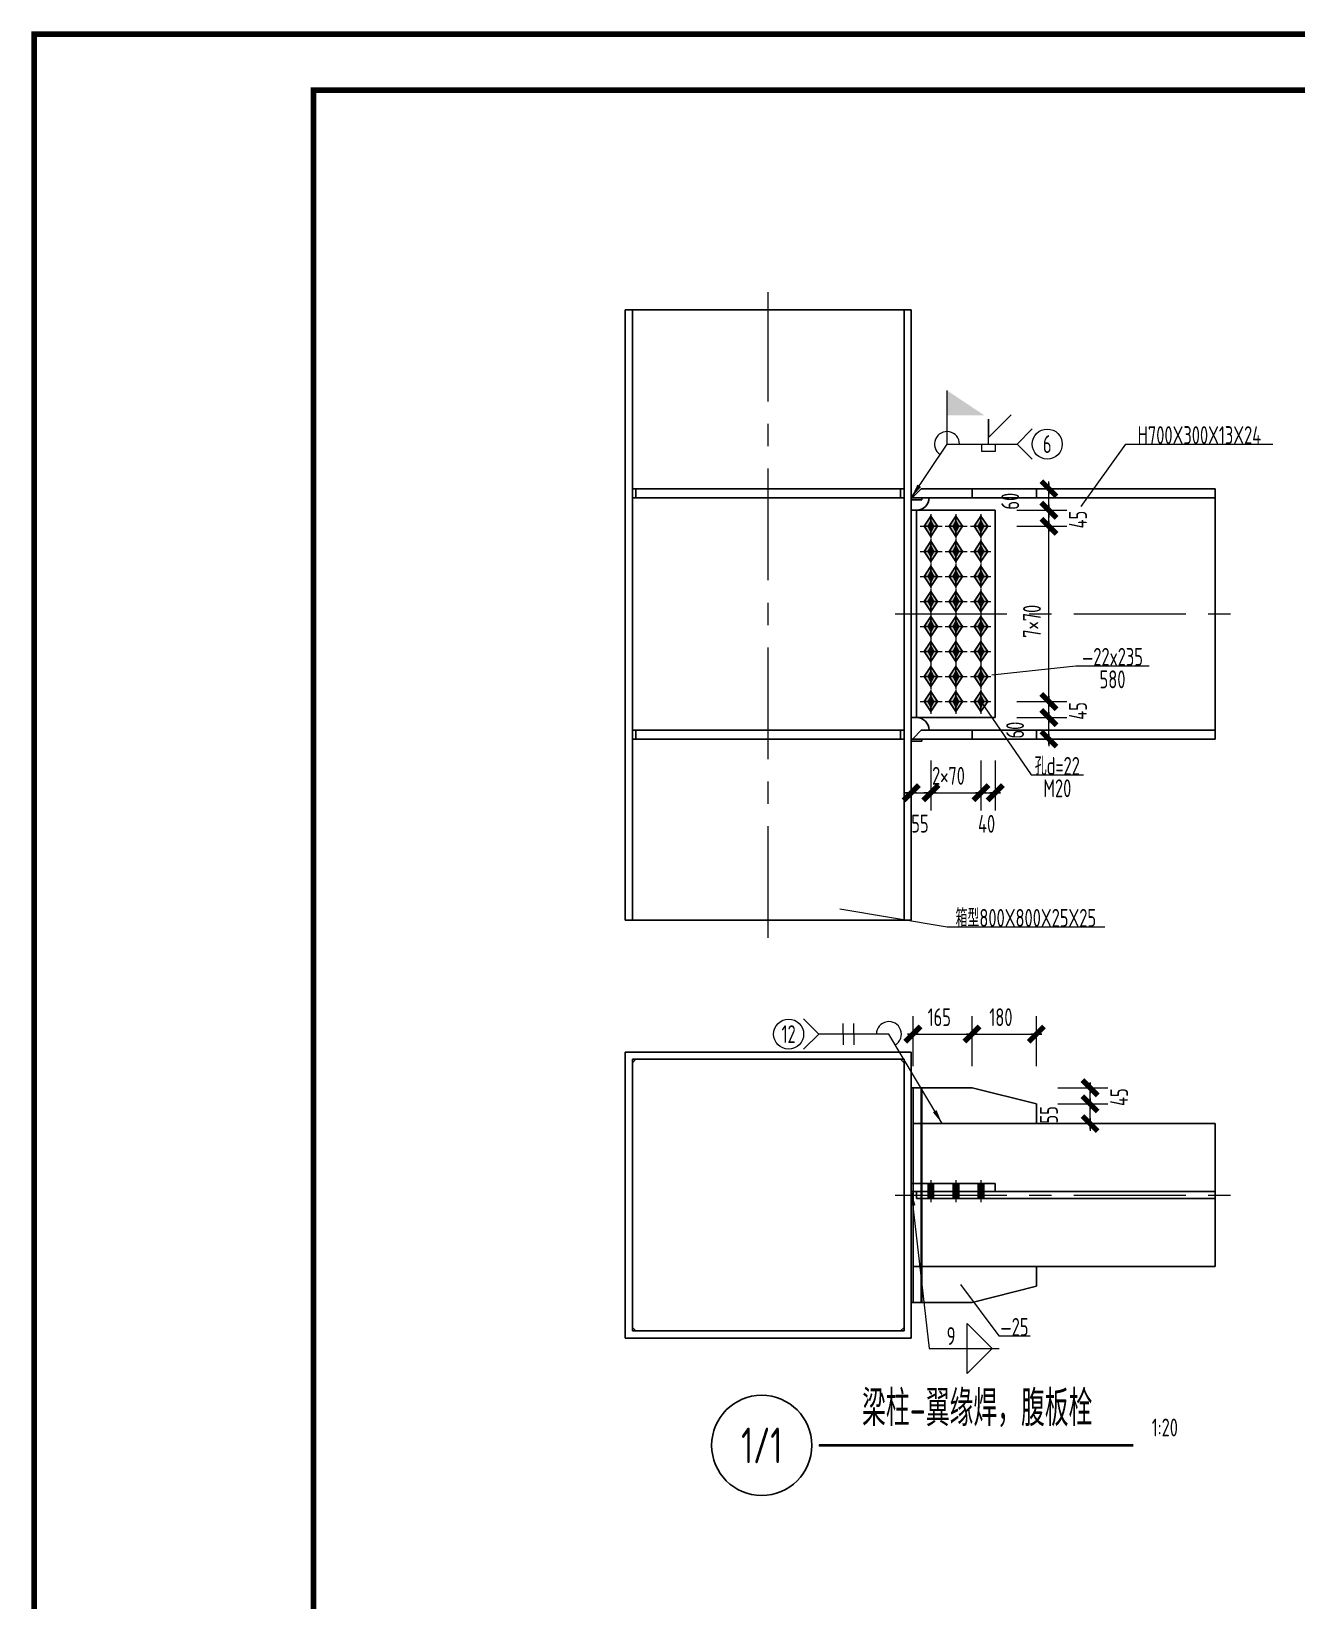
# Model space of a CAD drawing. Extents: x 31132 to 885236, y 345273 to 1212165.
# Drawn here: x 226388 to 240542, y 429560 to 447112 of the extents above; entities that cross this region are included whole.
import ezdxf
from ezdxf.enums import TextEntityAlignment as Align

# ---------------------------------------------------------------- set-up
doc = ezdxf.new("R2010")
doc.units = 0
doc.header["$LTSCALE"] = 1000
doc.linetypes.add('CENTER', pattern=[2, 1.25, -0.25, 0.25, -0.25])
doc.layers.get('0').update_dxf_attribs({"linetype": 'CONTINUOUS'})
doc.layers.add('AXIS', color=253, linetype='CENTER')
doc.layers.add('TK', color=4, linetype='CONTINUOUS')
doc.styles.add('StTextStyle', font='yjkeng.shx', dxfattribs={"width": 0.7, "height": 250, "bigfont": 'yjkchn.shx'})
doc.styles.add('StTextStyleDim', font='yjkeng.shx', dxfattribs={"width": 0.7, "height": 50, "bigfont": 'yjkchn.shx'})

# ---------------------------------------------------------------- blocks, each defined once
blk = doc.blocks.new('Studio2')
blk.add_line((-200, 0), (200, 0))
blk.add_lwpolyline([(-106, -106, 60, 60, 0), (106, 106, 100, 100, 0)], format="xyseb")
blk = doc.blocks.new('_ArchTick')
at = {"color": 0, "linetype": 'ByBlock', "const_width": 0.5}
blk.add_lwpolyline([(-0.71, -0.71), (0.71, 0.71)], dxfattribs=at)

msp = doc.modelspace()

# ---------------------------------------------------------------- linework, layer by layer
at = {"color": 4, "linetype": 'ByBlock'}
for p, q in [((233030.86, 437172.09), (233030.86, 443996.09)), ((236230.86, 443996.09), (233030.86, 443996.09)), ((233110.86, 437172.09), (233110.86, 443996.09)), ((236150.86, 437172.09), (236150.86, 443996.09)), ((236230.86, 437172.09), (236230.86, 443996.09)), ((233150.86, 441996.09), (233110.86, 441996.09)), ((233150.86, 441896.09), (233150.86, 441996.09)), ((236110.86, 441996.09), (233150.86, 441996.09)), ((236110.86, 441896.09), (236110.86, 441996.09)), ((236110.86, 441996.09), (236150.86, 441996.09)), ((236230.86, 441896.09), (236319.61, 442029.22)), ((236342.86, 441996.09), (236250.86, 441904.09)), ((236910.86, 441996.09), (236342.86, 441996.09)), ((236910.86, 441996.09), (236910.86, 441896.09)), ((236910.86, 441996.09), (237630.86, 441996.09)), ((237410.86, 441996.09), (237970.86, 441996.09)), ((237630.86, 441996.09), (239630.86, 441996.09)), ((237630.86, 441996.09), (237630.86, 441896.09)), ((239630.86, 441996.09), (239630.86, 441896.09)), ((233150.86, 441896.09), (233110.86, 441896.09)), ((236110.86, 441896.09), (233150.86, 441896.09)), ((236110.86, 441896.09), (236150.86, 441896.09)), ((236230.86, 441896.09), (236350.86, 441896.09)), ((236230.86, 441872.09), (236350.86, 441872.09)), ((236250.86, 441896.09), (236250.86, 441904.09)), ((236250.86, 441896.09), (236910.86, 441896.09)), ((236350.86, 441896.09), (239630.86, 441896.09)), ((236350.86, 441872.09), (236350.86, 441896.09)), ((239630.86, 441896.09), (239630.86, 439296.09)), ((236290.86, 441756.09), (236230.86, 441756.09)), ((237170.86, 441756.09), (236230.86, 441756.09)), ((236290.86, 439436.09), (236290.86, 441756.09)), ((236375.86, 441576.09), (236450.86, 441688.59)), ((236450.86, 441456.09), (236450.86, 441696.09)), ((236525.86, 441576.09), (236450.86, 441688.59)), ((236655.86, 441576.09), (236730.86, 441688.59)), ((236730.86, 441456.09), (236730.86, 441696.09)), ((236805.86, 441576.09), (236730.86, 441688.59)), ((236935.86, 441576.09), (237010.86, 441688.59)), ((237010.86, 441456.09), (237010.86, 441696.09)), ((237085.86, 441576.09), (237010.86, 441688.59)), ((237170.86, 439436.09), (237170.86, 441756.09)), ((236370.86, 441576.09), (236530.86, 441576.09)), ((236375.86, 441576.09), (236450.86, 441463.59)), ((236525.86, 441576.09), (236450.86, 441463.59)), ((236650.86, 441576.09), (236810.86, 441576.09)), ((236655.86, 441576.09), (236730.86, 441463.59)), ((236805.86, 441576.09), (236730.86, 441463.59)), ((236930.86, 441576.09), (237090.86, 441576.09)), ((236935.86, 441576.09), (237010.86, 441463.59)), ((237085.86, 441576.09), (237010.86, 441463.59)), ((236370.86, 441296.09), (236530.86, 441296.09)), ((236370.86, 441296.09), (236530.86, 441296.09)), ((236375.86, 441296.09), (236450.86, 441408.59)), ((236375.86, 441296.09), (236450.86, 441183.59)), ((236450.86, 441176.09), (236450.86, 441416.09)), ((236450.86, 441176.09), (236450.86, 441416.09)), ((236525.86, 441296.09), (236450.86, 441408.59)), ((236525.86, 441296.09), (236450.86, 441183.59)), ((236650.86, 441296.09), (236810.86, 441296.09)), ((236650.86, 441296.09), (236810.86, 441296.09)), ((236655.86, 441296.09), (236730.86, 441408.59)), ((236655.86, 441296.09), (236730.86, 441183.59)), ((236730.86, 441176.09), (236730.86, 441416.09)), ((236730.86, 441176.09), (236730.86, 441416.09)), ((236805.86, 441296.09), (236730.86, 441408.59)), ((236805.86, 441296.09), (236730.86, 441183.59)), ((236930.86, 441296.09), (237090.86, 441296.09)), ((236930.86, 441296.09), (237090.86, 441296.09)), ((236935.86, 441296.09), (237010.86, 441408.59)), ((236935.86, 441296.09), (237010.86, 441183.59)), ((237010.86, 441176.09), (237010.86, 441416.09)), ((237010.86, 441176.09), (237010.86, 441416.09)), ((237085.86, 441296.09), (237010.86, 441408.59)), ((237085.86, 441296.09), (237010.86, 441183.59)), ((236375.86, 441016.09), (236450.86, 441128.59)), ((236525.86, 441016.09), (236450.86, 441128.59)), ((236655.86, 441016.09), (236730.86, 441128.59)), ((236805.86, 441016.09), (236730.86, 441128.59)), ((236935.86, 441016.09), (237010.86, 441128.59)), ((237085.86, 441016.09), (237010.86, 441128.59)), ((236370.86, 441016.09), (236530.86, 441016.09)), ((236370.86, 441016.09), (236530.86, 441016.09)), ((236375.86, 441016.09), (236450.86, 440903.59)), ((236525.86, 441016.09), (236450.86, 440903.59)), ((236650.86, 441016.09), (236810.86, 441016.09)), ((236650.86, 441016.09), (236810.86, 441016.09)), ((236655.86, 441016.09), (236730.86, 440903.59)), ((236805.86, 441016.09), (236730.86, 440903.59)), ((236930.86, 441016.09), (237090.86, 441016.09)), ((236930.86, 441016.09), (237090.86, 441016.09)), ((236935.86, 441016.09), (237010.86, 440903.59)), ((237085.86, 441016.09), (237010.86, 440903.59)), ((236375.86, 440736.09), (236450.86, 440848.59)), ((236450.86, 440616.09), (236450.86, 440856.09)), ((236450.86, 440616.09), (236450.86, 440856.09)), ((236525.86, 440736.09), (236450.86, 440848.59)), ((236655.86, 440736.09), (236730.86, 440848.59)), ((236730.86, 440616.09), (236730.86, 440856.09)), ((236730.86, 440616.09), (236730.86, 440856.09)), ((236805.86, 440736.09), (236730.86, 440848.59)), ((236935.86, 440736.09), (237010.86, 440848.59)), ((237010.86, 440616.09), (237010.86, 440856.09)), ((237010.86, 440616.09), (237010.86, 440856.09)), ((237085.86, 440736.09), (237010.86, 440848.59)), ((236370.86, 440736.09), (236530.86, 440736.09)), ((236370.86, 440736.09), (236530.86, 440736.09)), ((236375.86, 440736.09), (236450.86, 440623.59)), ((236375.86, 440456.09), (236450.86, 440568.59)), ((236525.86, 440736.09), (236450.86, 440623.59)), ((236450.86, 440336.09), (236450.86, 440576.09)), ((236450.86, 440336.09), (236450.86, 440576.09)), ((236525.86, 440456.09), (236450.86, 440568.59)), ((236650.86, 440736.09), (236810.86, 440736.09)), ((236650.86, 440736.09), (236810.86, 440736.09)), ((236655.86, 440736.09), (236730.86, 440623.59)), ((236655.86, 440456.09), (236730.86, 440568.59)), ((236805.86, 440736.09), (236730.86, 440623.59)), ((236730.86, 440336.09), (236730.86, 440576.09)), ((236730.86, 440336.09), (236730.86, 440576.09)), ((236805.86, 440456.09), (236730.86, 440568.59)), ((236930.86, 440736.09), (237090.86, 440736.09)), ((236930.86, 440736.09), (237090.86, 440736.09)), ((236935.86, 440736.09), (237010.86, 440623.59)), ((236935.86, 440456.09), (237010.86, 440568.59)), ((237085.86, 440736.09), (237010.86, 440623.59)), ((237010.86, 440336.09), (237010.86, 440576.09)), ((237010.86, 440336.09), (237010.86, 440576.09)), ((237085.86, 440456.09), (237010.86, 440568.59)), ((236370.86, 440456.09), (236530.86, 440456.09)), ((236370.86, 440456.09), (236530.86, 440456.09)), ((236375.86, 440456.09), (236450.86, 440343.59)), ((236525.86, 440456.09), (236450.86, 440343.59)), ((236650.86, 440456.09), (236810.86, 440456.09)), ((236650.86, 440456.09), (236810.86, 440456.09)), ((236655.86, 440456.09), (236730.86, 440343.59)), ((236805.86, 440456.09), (236730.86, 440343.59)), ((236930.86, 440456.09), (237090.86, 440456.09)), ((236930.86, 440456.09), (237090.86, 440456.09)), ((236935.86, 440456.09), (237010.86, 440343.59)), ((237085.86, 440456.09), (237010.86, 440343.59)), ((236375.86, 440176.09), (236450.86, 440288.59)), ((236450.86, 440056.09), (236450.86, 440296.09)), ((236450.86, 440056.09), (236450.86, 440296.09)), ((236525.86, 440176.09), (236450.86, 440288.59)), ((236655.86, 440176.09), (236730.86, 440288.59)), ((236730.86, 440056.09), (236730.86, 440296.09)), ((236730.86, 440056.09), (236730.86, 440296.09)), ((236805.86, 440176.09), (236730.86, 440288.59)), ((236935.86, 440176.09), (237010.86, 440288.59)), ((237010.86, 440056.09), (237010.86, 440296.09)), ((237010.86, 440056.09), (237010.86, 440296.09)), ((237085.86, 440176.09), (237010.86, 440288.59)), ((236370.86, 440176.09), (236530.86, 440176.09)), ((236370.86, 440176.09), (236530.86, 440176.09)), ((236375.86, 440176.09), (236450.86, 440063.59)), ((236525.86, 440176.09), (236450.86, 440063.59)), ((236650.86, 440176.09), (236810.86, 440176.09)), ((236650.86, 440176.09), (236810.86, 440176.09)), ((236655.86, 440176.09), (236730.86, 440063.59)), ((236805.86, 440176.09), (236730.86, 440063.59)), ((236930.86, 440176.09), (237090.86, 440176.09)), ((236930.86, 440176.09), (237090.86, 440176.09)), ((236935.86, 440176.09), (237010.86, 440063.59)), ((237085.86, 440176.09), (237010.86, 440063.59)), ((236370.86, 439896.09), (236530.86, 439896.09)), ((236370.86, 439896.09), (236530.86, 439896.09)), ((236375.86, 439896.09), (236450.86, 440008.59)), ((236375.86, 439896.09), (236450.86, 439783.59)), ((236525.86, 439896.09), (236450.86, 440008.59)), ((236525.86, 439896.09), (236450.86, 439783.59)), ((236650.86, 439896.09), (236810.86, 439896.09)), ((236650.86, 439896.09), (236810.86, 439896.09)), ((236655.86, 439896.09), (236730.86, 440008.59)), ((236655.86, 439896.09), (236730.86, 439783.59)), ((236805.86, 439896.09), (236730.86, 440008.59)), ((236805.86, 439896.09), (236730.86, 439783.59)), ((236930.86, 439896.09), (237090.86, 439896.09)), ((236930.86, 439896.09), (237090.86, 439896.09)), ((236935.86, 439896.09), (237010.86, 440008.59)), ((236935.86, 439896.09), (237010.86, 439783.59)), ((237085.86, 439896.09), (237010.86, 440008.59)), ((237085.86, 439896.09), (237010.86, 439783.59)), ((236375.86, 439616.09), (236450.86, 439728.59)), ((236450.86, 439496.09), (236450.86, 439736.09)), ((236450.86, 439496.09), (236450.86, 439736.09)), ((236525.86, 439616.09), (236450.86, 439728.59)), ((236655.86, 439616.09), (236730.86, 439728.59)), ((236730.86, 439496.09), (236730.86, 439736.09)), ((236730.86, 439496.09), (236730.86, 439736.09)), ((236805.86, 439616.09), (236730.86, 439728.59)), ((236935.86, 439616.09), (237010.86, 439728.59)), ((237010.86, 439496.09), (237010.86, 439736.09)), ((237010.86, 439496.09), (237010.86, 439736.09)), ((237085.86, 439616.09), (237010.86, 439728.59)), ((236370.86, 439616.09), (236530.86, 439616.09)), ((236370.86, 439616.09), (236530.86, 439616.09)), ((236375.86, 439616.09), (236450.86, 439503.59)), ((236525.86, 439616.09), (236450.86, 439503.59)), ((236650.86, 439616.09), (236810.86, 439616.09)), ((236650.86, 439616.09), (236810.86, 439616.09)), ((236655.86, 439616.09), (236730.86, 439503.59)), ((236805.86, 439616.09), (236730.86, 439503.59)), ((236930.86, 439616.09), (237090.86, 439616.09)), ((236930.86, 439616.09), (237090.86, 439616.09)), ((236935.86, 439616.09), (237010.86, 439503.59)), ((237085.86, 439616.09), (237010.86, 439503.59)), ((236230.86, 439436.09), (236290.86, 439436.09)), ((236230.86, 439436.09), (237170.86, 439436.09)), ((233150.86, 439296.09), (233110.86, 439296.09)), ((233150.86, 439196.09), (233110.86, 439196.09)), ((233150.86, 439196.09), (233150.86, 439296.09)), ((236110.86, 439296.09), (233150.86, 439296.09)), ((236110.86, 439196.09), (233150.86, 439196.09)), ((236110.86, 439196.09), (236110.86, 439296.09)), ((236110.86, 439296.09), (236150.86, 439296.09)), ((236110.86, 439196.09), (236150.86, 439196.09)), ((236230.86, 439196.09), (236350.86, 439196.09)), ((236230.86, 439172.09), (236350.86, 439172.09)), ((236250.86, 439204.09), (236342.86, 439296.09)), ((236250.86, 439196.09), (236250.86, 439204.09)), ((236250.86, 439196.09), (236910.86, 439196.09)), ((236910.86, 439296.09), (236342.86, 439296.09)), ((236350.86, 439196.09), (239630.86, 439196.09)), ((236350.86, 439172.09), (236350.86, 439196.09)), ((236910.86, 439296.09), (236910.86, 439196.09)), ((236910.86, 439296.09), (237630.86, 439296.09)), ((237410.86, 439196.09), (237970.86, 439196.09)), ((237630.86, 439296.09), (239630.86, 439296.09)), ((237630.86, 439296.09), (237630.86, 439196.09)), ((239630.86, 439296.09), (239630.86, 439196.09)), ((236230.86, 438956.09), (236230.86, 438396.09)), ((236230.86, 438596.09), (236150.86, 438596.09)), ((233030.86, 437172.09), (236230.86, 437172.09)), ((233030.86, 435696.09), (236230.86, 435696.09)), ((233030.86, 432496.09), (233030.86, 435696.09)), ((236230.86, 435696.09), (236230.86, 432496.09)), ((233110.86, 435616.09), (236150.86, 435616.09)), ((233110.86, 432576.09), (233110.86, 435616.09)), ((233150.86, 435616.09), (233110.86, 435576.09)), ((236150.86, 435576.09), (236110.86, 435616.09)), ((236150.86, 435616.09), (236150.86, 432576.09)), ((236250.86, 435296.09), (236230.86, 435296.09)), ((236342.86, 435296.09), (236250.86, 435296.09)), ((236250.86, 435296.09), (236250.86, 434896.09)), ((236910.86, 435296.09), (236342.86, 435296.09)), ((236342.86, 435296.09), (236342.86, 434896.09)), ((236350.86, 432896.09), (236350.86, 435296.09)), ((236910.86, 435296.09), (237630.86, 435116.09)), ((237630.86, 435116.09), (237630.86, 434896.09)), ((236250.86, 434896.09), (236250.86, 433296.09)), ((236250.86, 434896.09), (236342.86, 434896.09)), ((236342.86, 434896.09), (239630.86, 434896.09)), ((236342.86, 434896.09), (236342.86, 433296.09)), ((237870.86, 434896.09), (238430.86, 434896.09)), ((239630.86, 434896.09), (239630.86, 433296.09)), ((236230.86, 434224.09), (237170.86, 434224.09)), ((236230.86, 434136.09), (237170.86, 434136.09)), ((236230.86, 434136.09), (236254.47, 433977.85)), ((236290.86, 434136.09), (236293.65, 434136.09)), ((236292.36, 434136.09), (236290.86, 434136.09)), ((236290.86, 434136.09), (236290.86, 434056.09)), ((236295.16, 434136.09), (236292.36, 434136.09)), ((236293.65, 434136.09), (236296.44, 434136.09)), ((236297.95, 434136.09), (236295.16, 434136.09)), ((236296.44, 434136.09), (236299.24, 434136.09)), ((236300.75, 434136.09), (236297.95, 434136.09)), ((236299.24, 434136.09), (236302.03, 434136.09)), ((236303.54, 434136.09), (236300.75, 434136.09)), ((236302.03, 434136.09), (236304.83, 434136.09)), ((236306.33, 434136.09), (236303.54, 434136.09)), ((236304.83, 434136.09), (236307.61, 434136.09)), ((236309.1, 434136.09), (236306.33, 434136.09)), ((236307.61, 434136.09), (236310.37, 434136.09)), ((236311.85, 434136.09), (236309.1, 434136.09)), ((236310.37, 434136.09), (236313.12, 434136.09)), ((236314.61, 434136.09), (236311.85, 434136.09)), ((236313.12, 434136.09), (236315.88, 434136.09)), ((236317.37, 434136.09), (236314.61, 434136.09)), ((236315.88, 434136.09), (236318.64, 434136.09)), ((236320.13, 434136.09), (236317.37, 434136.09)), ((236318.64, 434136.09), (236321.4, 434136.09)), ((236322.87, 434136.09), (236320.13, 434136.09)), ((236321.4, 434136.09), (236324.11, 434136.09)), ((236325.56, 434136.09), (236322.87, 434136.09)), ((236324.11, 434136.09), (236326.8, 434136.09)), ((236328.25, 434136.09), (236325.56, 434136.09)), ((236326.8, 434136.09), (236329.48, 434136.09)), ((236330.94, 434136.09), (236328.25, 434136.09)), ((236329.48, 434136.09), (236332.17, 434136.09)), ((236333.63, 434136.09), (236330.94, 434136.09)), ((236332.17, 434136.09), (236334.86, 434136.09)), ((236336.31, 434136.09), (236333.63, 434136.09)), ((236334.86, 434136.09), (236337.53, 434136.09)), ((236338.93, 434136.09), (236336.31, 434136.09)), ((236337.53, 434136.09), (236340.12, 434136.09)), ((236341.52, 434136.09), (236338.93, 434136.09)), ((236340.12, 434136.09), (236342.71, 434136.09)), ((236344.1, 434136.09), (236341.52, 434136.09)), ((236342.71, 434136.09), (236345.29, 434136.09)), ((236346.69, 434136.09), (236344.1, 434136.09)), ((236345.29, 434136.09), (236347.88, 434136.09)), ((236349.27, 434136.09), (236346.69, 434136.09)), ((236347.88, 434136.09), (236350.46, 434136.09)), ((236351.84, 434136.09), (236349.27, 434136.09)), ((236350.46, 434136.09), (236352.97, 434136.09)), ((236354.29, 434136.09), (236351.84, 434136.09)), ((236352.97, 434136.09), (236355.42, 434136.09)), ((236356.74, 434136.09), (236354.29, 434136.09)), ((236355.42, 434136.09), (236357.87, 434136.09)), ((236359.19, 434136.09), (236356.74, 434136.09)), ((236357.87, 434136.09), (236360.32, 434136.09)), ((236361.64, 434136.09), (236359.19, 434136.09)), ((236360.32, 434136.09), (236362.77, 434136.09)), ((236364.09, 434136.09), (236361.64, 434136.09)), ((236362.77, 434136.09), (236365.22, 434136.09)), ((236366.46, 434136.09), (236364.09, 434136.09)), ((236365.22, 434136.09), (236367.51, 434136.09)), ((236368.74, 434136.09), (236366.46, 434136.09)), ((236367.51, 434136.09), (236369.79, 434136.09)), ((236371.02, 434136.09), (236368.74, 434136.09)), ((236369.79, 434136.09), (236372.07, 434136.09)), ((236373.31, 434136.09), (236371.02, 434136.09)), ((236372.07, 434136.09), (236374.36, 434136.09)), ((236375.59, 434136.09), (236373.31, 434136.09)), ((236374.36, 434136.09), (236376.64, 434136.09)), ((236377.87, 434136.09), (236375.59, 434136.09)), ((236376.64, 434136.09), (236378.85, 434136.09)), ((236379.98, 434136.09), (236377.87, 434136.09)), ((236378.85, 434136.09), (236380.94, 434136.09)), ((236382.07, 434136.09), (236379.98, 434136.09)), ((236380.94, 434136.09), (236383.03, 434136.09)), ((236384.15, 434136.09), (236382.07, 434136.09)), ((236383.03, 434136.09), (236385.11, 434136.09)), ((236386.24, 434136.09), (236384.15, 434136.09)), ((236385.11, 434136.09), (236387.2, 434136.09)), ((236388.33, 434136.09), (236386.24, 434136.09)), ((236387.2, 434136.09), (236389.29, 434136.09)), ((236390.35, 434136.09), (236388.33, 434136.09)), ((236389.29, 434136.09), (236391.21, 434136.09)), ((236392.22, 434136.09), (236390.35, 434136.09)), ((236391.21, 434136.09), (236393.08, 434136.09)), ((236394.08, 434136.09), (236392.22, 434136.09)), ((236393.08, 434136.09), (236394.94, 434136.09)), ((236395.95, 434136.09), (236394.08, 434136.09)), ((236394.94, 434136.09), (236396.81, 434136.09)), ((236397.81, 434136.09), (236395.95, 434136.09)), ((236396.81, 434136.09), (236398.67, 434136.09)), ((236399.68, 434136.09), (236397.81, 434136.09)), ((236398.67, 434136.09), (236400.51, 434136.09)), ((236401.38, 434136.09), (236399.68, 434136.09)), ((236400.51, 434136.09), (236402.13, 434136.09)), ((236403, 434136.09), (236401.38, 434136.09)), ((236402.13, 434136.09), (236403.75, 434136.09)), ((236404.62, 434136.09), (236403, 434136.09)), ((236403.75, 434136.09), (236405.36, 434136.09)), ((236406.24, 434136.09), (236404.62, 434136.09)), ((236405.36, 434136.09), (236406.98, 434136.09)), ((236407.86, 434136.09), (236406.24, 434136.09)), ((236406.98, 434136.09), (236408.6, 434136.09)), ((236409.46, 434136.09), (236407.86, 434136.09)), ((236408.6, 434136.09), (236410.09, 434136.09)), ((236410.82, 434136.09), (236409.46, 434136.09)), ((236410.09, 434136.09), (236411.44, 434136.09)), ((236412.17, 434136.09), (236410.82, 434136.09)), ((236411.44, 434136.09), (236412.79, 434136.09)), ((236413.53, 434136.09), (236412.17, 434136.09)), ((236412.79, 434136.09), (236414.15, 434136.09)), ((236414.88, 434136.09), (236413.53, 434136.09)), ((236414.15, 434136.09), (236415.5, 434136.09)), ((236416.23, 434136.09), (236414.88, 434136.09)), ((236415.5, 434136.09), (236416.86, 434136.09)), ((236417.46, 434136.09), (236416.23, 434136.09)), ((236416.86, 434136.09), (236417.96, 434136.09)), ((236418.53, 434136.09), (236417.46, 434136.09)), ((236417.96, 434136.09), (236419.03, 434136.09)), ((236419.6, 434136.09), (236418.53, 434136.09)), ((236419.03, 434136.09), (236420.1, 434136.09)), ((236420.68, 434136.09), (236419.6, 434136.09)), ((236420.1, 434136.09), (236421.17, 434136.09)), ((236421.75, 434136.09), (236420.68, 434136.09)), ((236421.17, 434136.09), (236422.24, 434136.09)), ((236422.82, 434136.09), (236421.75, 434136.09)), ((236422.24, 434136.09), (236423.22, 434136.09)), ((236423.64, 434136.09), (236422.82, 434136.09)), ((236423.22, 434136.09), (236424, 434136.09)), ((236424.42, 434136.09), (236423.64, 434136.09)), ((236424, 434136.09), (236424.77, 434136.09)), ((236425.19, 434136.09), (236424.42, 434136.09)), ((236424.77, 434136.09), (236425.55, 434136.09)), ((236425.97, 434136.09), (236425.19, 434136.09)), ((236425.55, 434136.09), (236426.32, 434136.09)), ((236426.74, 434136.09), (236425.97, 434136.09)), ((236426.32, 434136.09), (236427.1, 434136.09)), ((236427.45, 434136.09), (236426.74, 434136.09)), ((236427.1, 434136.09), (236427.66, 434136.09)), ((236427.92, 434136.09), (236427.45, 434136.09)), ((236427.66, 434136.09), (236428.13, 434136.09)), ((236428.39, 434136.09), (236427.92, 434136.09)), ((236428.13, 434136.09), (236428.6, 434136.09)), ((236428.85, 434136.09), (236428.39, 434136.09)), ((236428.6, 434136.09), (236429.07, 434136.09)), ((236429.32, 434136.09), (236428.85, 434136.09)), ((236429.07, 434136.09), (236429.54, 434136.09)), ((236429.79, 434136.09), (236429.32, 434136.09)), ((236429.54, 434136.09), (236429.99, 434136.09)), ((236430.07, 434136.09), (236429.79, 434136.09)), ((236429.99, 434136.09), (236430.14, 434136.09)), ((236430.23, 434136.09), (236430.07, 434136.09)), ((236430.14, 434136.09), (236430.3, 434136.09)), ((236430.38, 434136.09), (236430.23, 434136.09)), ((236430.3, 434136.09), (236430.46, 434136.09)), ((236430.54, 434136.09), (236430.38, 434136.09)), ((236430.46, 434136.09), (236430.61, 434136.09)), ((236430.7, 434136.09), (236430.54, 434136.09)), ((236430.61, 434136.09), (236430.77, 434136.09)), ((236430.86, 434136.09), (236430.7, 434136.09)), ((236430.77, 434136.09), (236430.86, 434136.09)), ((236430.86, 434136.09), (236430.86, 434056.09)), ((236430.86, 434136.09), (239630.86, 434136.09)), ((237170.86, 434224.09), (237170.86, 434136.09)), ((236290.86, 434056.09), (236293.65, 434056.09)), ((236292.36, 434056.09), (236290.86, 434056.09)), ((236295.16, 434056.09), (236292.36, 434056.09)), ((236293.65, 434056.09), (236296.44, 434056.09)), ((236297.95, 434056.09), (236295.16, 434056.09)), ((236296.44, 434056.09), (236299.24, 434056.09)), ((236300.75, 434056.09), (236297.95, 434056.09)), ((236299.24, 434056.09), (236302.03, 434056.09)), ((236303.54, 434056.09), (236300.75, 434056.09)), ((236302.03, 434056.09), (236304.83, 434056.09)), ((236306.33, 434056.09), (236303.54, 434056.09)), ((236304.83, 434056.09), (236307.61, 434056.09)), ((236309.1, 434056.09), (236306.33, 434056.09)), ((236307.61, 434056.09), (236310.37, 434056.09)), ((236311.85, 434056.09), (236309.1, 434056.09)), ((236310.37, 434056.09), (236313.12, 434056.09)), ((236314.61, 434056.09), (236311.85, 434056.09)), ((236313.12, 434056.09), (236315.88, 434056.09)), ((236317.37, 434056.09), (236314.61, 434056.09)), ((236315.88, 434056.09), (236318.64, 434056.09)), ((236320.13, 434056.09), (236317.37, 434056.09)), ((236318.64, 434056.09), (236321.4, 434056.09)), ((236322.87, 434056.09), (236320.13, 434056.09)), ((236321.4, 434056.09), (236324.11, 434056.09)), ((236325.56, 434056.09), (236322.87, 434056.09)), ((236324.11, 434056.09), (236326.8, 434056.09)), ((236328.25, 434056.09), (236325.56, 434056.09)), ((236326.8, 434056.09), (236329.48, 434056.09)), ((236330.94, 434056.09), (236328.25, 434056.09)), ((236329.48, 434056.09), (236332.17, 434056.09)), ((236333.63, 434056.09), (236330.94, 434056.09)), ((236332.17, 434056.09), (236334.86, 434056.09)), ((236336.31, 434056.09), (236333.63, 434056.09)), ((236334.86, 434056.09), (236337.53, 434056.09)), ((236338.93, 434056.09), (236336.31, 434056.09)), ((236337.53, 434056.09), (236340.12, 434056.09)), ((236341.52, 434056.09), (236338.93, 434056.09)), ((236340.12, 434056.09), (236342.71, 434056.09)), ((236344.1, 434056.09), (236341.52, 434056.09)), ((236342.71, 434056.09), (236345.29, 434056.09)), ((236346.69, 434056.09), (236344.1, 434056.09)), ((236345.29, 434056.09), (236347.88, 434056.09)), ((236349.27, 434056.09), (236346.69, 434056.09)), ((236347.88, 434056.09), (236350.46, 434056.09)), ((236351.84, 434056.09), (236349.27, 434056.09)), ((236350.46, 434056.09), (236352.97, 434056.09)), ((236354.29, 434056.09), (236351.84, 434056.09)), ((236352.97, 434056.09), (236355.42, 434056.09)), ((236356.74, 434056.09), (236354.29, 434056.09)), ((236355.42, 434056.09), (236357.87, 434056.09)), ((236359.19, 434056.09), (236356.74, 434056.09)), ((236357.87, 434056.09), (236360.32, 434056.09)), ((236361.64, 434056.09), (236359.19, 434056.09)), ((236360.32, 434056.09), (236362.77, 434056.09)), ((236364.09, 434056.09), (236361.64, 434056.09)), ((236362.77, 434056.09), (236365.22, 434056.09)), ((236366.46, 434056.09), (236364.09, 434056.09)), ((236365.22, 434056.09), (236367.51, 434056.09)), ((236368.74, 434056.09), (236366.46, 434056.09)), ((236367.51, 434056.09), (236369.79, 434056.09)), ((236371.02, 434056.09), (236368.74, 434056.09)), ((236369.79, 434056.09), (236372.07, 434056.09)), ((236373.31, 434056.09), (236371.02, 434056.09)), ((236372.07, 434056.09), (236374.36, 434056.09)), ((236375.59, 434056.09), (236373.31, 434056.09)), ((236374.36, 434056.09), (236376.64, 434056.09)), ((236377.87, 434056.09), (236375.59, 434056.09)), ((236376.64, 434056.09), (236378.85, 434056.09)), ((236379.98, 434056.09), (236377.87, 434056.09)), ((236378.85, 434056.09), (236380.94, 434056.09)), ((236382.07, 434056.09), (236379.98, 434056.09)), ((236380.94, 434056.09), (236383.03, 434056.09)), ((236384.15, 434056.09), (236382.07, 434056.09)), ((236383.03, 434056.09), (236385.11, 434056.09)), ((236386.24, 434056.09), (236384.15, 434056.09)), ((236385.11, 434056.09), (236387.2, 434056.09)), ((236388.33, 434056.09), (236386.24, 434056.09)), ((236387.2, 434056.09), (236389.29, 434056.09)), ((236390.35, 434056.09), (236388.33, 434056.09)), ((236389.29, 434056.09), (236391.21, 434056.09)), ((236392.22, 434056.09), (236390.35, 434056.09)), ((236391.21, 434056.09), (236393.08, 434056.09)), ((236394.08, 434056.09), (236392.22, 434056.09)), ((236393.08, 434056.09), (236394.94, 434056.09)), ((236395.95, 434056.09), (236394.08, 434056.09)), ((236394.94, 434056.09), (236396.81, 434056.09)), ((236397.81, 434056.09), (236395.95, 434056.09)), ((236396.81, 434056.09), (236398.67, 434056.09)), ((236399.68, 434056.09), (236397.81, 434056.09)), ((236398.67, 434056.09), (236400.51, 434056.09)), ((236401.38, 434056.09), (236399.68, 434056.09)), ((236400.51, 434056.09), (236402.13, 434056.09)), ((236403, 434056.09), (236401.38, 434056.09)), ((236402.13, 434056.09), (236403.75, 434056.09)), ((236404.62, 434056.09), (236403, 434056.09)), ((236403.75, 434056.09), (236405.36, 434056.09)), ((236406.24, 434056.09), (236404.62, 434056.09)), ((236405.36, 434056.09), (236406.98, 434056.09)), ((236407.86, 434056.09), (236406.24, 434056.09)), ((236406.98, 434056.09), (236408.6, 434056.09)), ((236409.46, 434056.09), (236407.86, 434056.09)), ((236408.6, 434056.09), (236410.09, 434056.09)), ((236410.82, 434056.09), (236409.46, 434056.09)), ((236410.09, 434056.09), (236411.44, 434056.09)), ((236412.17, 434056.09), (236410.82, 434056.09)), ((236411.44, 434056.09), (236412.79, 434056.09)), ((236413.53, 434056.09), (236412.17, 434056.09)), ((236412.79, 434056.09), (236414.15, 434056.09)), ((236414.88, 434056.09), (236413.53, 434056.09)), ((236414.15, 434056.09), (236415.5, 434056.09)), ((236416.23, 434056.09), (236414.88, 434056.09)), ((236415.5, 434056.09), (236416.86, 434056.09)), ((236417.46, 434056.09), (236416.23, 434056.09)), ((236416.86, 434056.09), (236417.96, 434056.09)), ((236418.53, 434056.09), (236417.46, 434056.09)), ((236417.96, 434056.09), (236419.03, 434056.09)), ((236419.6, 434056.09), (236418.53, 434056.09)), ((236419.03, 434056.09), (236420.1, 434056.09)), ((236420.68, 434056.09), (236419.6, 434056.09)), ((236420.1, 434056.09), (236421.17, 434056.09)), ((236421.75, 434056.09), (236420.68, 434056.09)), ((236421.17, 434056.09), (236422.24, 434056.09)), ((236422.82, 434056.09), (236421.75, 434056.09)), ((236422.24, 434056.09), (236423.22, 434056.09)), ((236423.64, 434056.09), (236422.82, 434056.09)), ((236423.22, 434056.09), (236424, 434056.09)), ((236424.42, 434056.09), (236423.64, 434056.09)), ((236424, 434056.09), (236424.77, 434056.09)), ((236425.19, 434056.09), (236424.42, 434056.09)), ((236424.77, 434056.09), (236425.55, 434056.09)), ((236425.97, 434056.09), (236425.19, 434056.09)), ((236425.55, 434056.09), (236426.32, 434056.09)), ((236426.74, 434056.09), (236425.97, 434056.09)), ((236426.32, 434056.09), (236427.1, 434056.09)), ((236427.45, 434056.09), (236426.74, 434056.09)), ((236427.1, 434056.09), (236427.66, 434056.09)), ((236427.92, 434056.09), (236427.45, 434056.09)), ((236427.66, 434056.09), (236428.13, 434056.09)), ((236428.39, 434056.09), (236427.92, 434056.09)), ((236428.13, 434056.09), (236428.6, 434056.09)), ((236428.85, 434056.09), (236428.39, 434056.09)), ((236428.6, 434056.09), (236429.07, 434056.09)), ((236429.32, 434056.09), (236428.85, 434056.09)), ((236429.07, 434056.09), (236429.54, 434056.09)), ((236429.79, 434056.09), (236429.32, 434056.09)), ((236429.54, 434056.09), (236429.99, 434056.09)), ((236430.07, 434056.09), (236429.79, 434056.09)), ((236429.99, 434056.09), (236430.14, 434056.09)), ((236430.23, 434056.09), (236430.07, 434056.09)), ((236430.14, 434056.09), (236430.3, 434056.09)), ((236430.38, 434056.09), (236430.23, 434056.09)), ((236430.3, 434056.09), (236430.46, 434056.09)), ((236430.54, 434056.09), (236430.38, 434056.09)), ((236430.46, 434056.09), (236430.61, 434056.09)), ((236430.7, 434056.09), (236430.54, 434056.09)), ((236430.61, 434056.09), (236430.77, 434056.09)), ((236430.86, 434056.09), (236430.7, 434056.09)), ((236430.77, 434056.09), (236430.86, 434056.09)), ((236430.86, 434056.09), (239630.86, 434056.09)), ((236250.86, 433296.09), (236342.86, 433296.09)), ((236250.86, 433296.09), (236250.86, 432896.09)), ((236342.86, 433296.09), (239630.86, 433296.09)), ((236342.86, 433296.09), (236342.86, 432896.09)), ((237630.86, 433296.09), (237630.86, 433076.09)), ((236910.86, 432896.09), (237630.86, 433076.09)), ((236230.86, 432896.09), (236250.86, 432896.09)), ((236342.86, 432896.09), (236250.86, 432896.09)), ((236910.86, 432896.09), (236342.86, 432896.09)), ((236230.86, 432496.09), (233030.86, 432496.09)), ((233110.86, 432616.09), (233150.86, 432576.09)), ((236150.86, 432576.09), (233110.86, 432576.09)), ((236110.86, 432576.09), (236150.86, 432616.09))]:
    msp.add_line(p, q, dxfattribs=at)
at = {"color": 4, "linetype": 'ByBlock', "lineweight": 13}
for p, q in [((236630.86, 442496.09), (236630.86, 443096.09)), ((237094.86, 442568.09), (237349.41, 442822.65)), ((237094.86, 442496.09), (237094.86, 442776.09)), ((237094.86, 442776.09), (237094.86, 442568.09)), ((237584.56, 442665.8), (237414.86, 442496.09)), ((236230.86, 441896.09), (236630.86, 442496.09)), ((236630.86, 442496.09), (237414.86, 442496.09)), ((237014.86, 442496.09), (237014.86, 442416.09)), ((237014.86, 442416.09), (237174.86, 442416.09)), ((237174.86, 442416.09), (237174.86, 442496.09)), ((237414.86, 442496.09), (237584.56, 442326.39)), ((238130.86, 441796.09), (238630.86, 442496.09)), ((238630.86, 442496.09), (240277.26, 442496.09)), ((237770.86, 441996.09), (237770.86, 442076.09)), ((237770.86, 441756.09), (237770.86, 441996.09)), ((236450.86, 441712.71), (236450.86, 441439.48)), ((236730.86, 441712.71), (236730.86, 441439.48)), ((237010.86, 441712.71), (237010.86, 441439.48)), ((237410.86, 441756.09), (237970.86, 441756.09)), ((237410.86, 441756.09), (237970.86, 441756.09)), ((237770.86, 441576.09), (237770.86, 441756.09)), ((237770.86, 441756.09), (237770.86, 441676.09)), ((236329.26, 441576.09), (236578, 441576.09)), ((236608.98, 441576.09), (236857.32, 441576.09)), ((236894.96, 441576.09), (237120.84, 441576.09)), ((237410.86, 441576.09), (237970.86, 441576.09)), ((237410.86, 441576.09), (237970.86, 441576.09)), ((237770.86, 439616.09), (237770.86, 441576.09)), ((236329.26, 441296.09), (236578, 441296.09)), ((236450.86, 441432.71), (236450.86, 441159.48)), ((236608.98, 441296.09), (236857.32, 441296.09)), ((236730.86, 441432.71), (236730.86, 441159.48)), ((236894.96, 441296.09), (237120.84, 441296.09)), ((237010.86, 441432.71), (237010.86, 441159.48)), ((236450.86, 441152.71), (236450.86, 440879.48)), ((236450.86, 440896.09), (236450.86, 441136.09)), ((236450.86, 440896.09), (236450.86, 441136.09)), ((236730.86, 441152.71), (236730.86, 440879.48)), ((236730.86, 440896.09), (236730.86, 441136.09)), ((236730.86, 440896.09), (236730.86, 441136.09)), ((237010.86, 441152.71), (237010.86, 440879.48)), ((237010.86, 440896.09), (237010.86, 441136.09)), ((237010.86, 440896.09), (237010.86, 441136.09)), ((236329.26, 441016.09), (236578, 441016.09)), ((236608.98, 441016.09), (236857.32, 441016.09)), ((236894.96, 441016.09), (237120.84, 441016.09)), ((236450.86, 440872.71), (236450.86, 440599.48)), ((236730.86, 440872.71), (236730.86, 440599.48)), ((237010.86, 440872.71), (237010.86, 440599.48)), ((236329.26, 440736.09), (236578, 440736.09)), ((236450.86, 440592.71), (236450.86, 440319.48)), ((236608.98, 440736.09), (236857.32, 440736.09)), ((236730.86, 440592.71), (236730.86, 440319.48)), ((236894.96, 440736.09), (237120.84, 440736.09)), ((237010.86, 440592.71), (237010.86, 440319.48)), ((236329.26, 440456.09), (236578, 440456.09)), ((236608.98, 440456.09), (236857.32, 440456.09)), ((236894.96, 440456.09), (237120.84, 440456.09)), ((236450.86, 440312.71), (236450.86, 440039.48)), ((236730.86, 440312.71), (236730.86, 440039.48)), ((237010.86, 440312.71), (237010.86, 440039.48)), ((236329.26, 440176.09), (236578, 440176.09)), ((236608.98, 440176.09), (236857.32, 440176.09)), ((236894.96, 440176.09), (237120.84, 440176.09)), ((236329.26, 439896.09), (236578, 439896.09)), ((236450.86, 440032.71), (236450.86, 439759.48)), ((236450.86, 439776.09), (236450.86, 440016.09)), ((236450.86, 439776.09), (236450.86, 440016.09)), ((236608.98, 439896.09), (236857.32, 439896.09)), ((236730.86, 440032.71), (236730.86, 439759.48)), ((236730.86, 439776.09), (236730.86, 440016.09)), ((236730.86, 439776.09), (236730.86, 440016.09)), ((236894.96, 439896.09), (237120.84, 439896.09)), ((237010.86, 440032.71), (237010.86, 439759.48)), ((237010.86, 439776.09), (237010.86, 440016.09)), ((237010.86, 439776.09), (237010.86, 440016.09)), ((237130.86, 439916.09), (238070.86, 440016.09)), ((238070.86, 440016.09), (238894.06, 440016.09)), ((236450.86, 439752.71), (236450.86, 439479.48)), ((236730.86, 439752.71), (236730.86, 439479.48)), ((237010.86, 439752.71), (237010.86, 439479.48)), ((236329.26, 439616.09), (236578, 439616.09)), ((236608.98, 439616.09), (236857.32, 439616.09)), ((236894.96, 439616.09), (237120.84, 439616.09)), ((237010.86, 439616.09), (237570.86, 438796.09)), ((237410.86, 439616.09), (237970.86, 439616.09)), ((237410.86, 439616.09), (237970.86, 439616.09)), ((237770.86, 439436.09), (237770.86, 439616.09)), ((237770.86, 439436.09), (237770.86, 439516.09)), ((237410.86, 439436.09), (237970.86, 439436.09)), ((237410.86, 439436.09), (237970.86, 439436.09)), ((237770.86, 439196.09), (237770.86, 439436.09)), ((237770.86, 439196.09), (237770.86, 439116.09)), ((236450.86, 438956.09), (236450.86, 438396.09)), ((236450.86, 438956.09), (236450.86, 438396.09)), ((237010.86, 438956.09), (237010.86, 438396.09)), ((237010.86, 438956.09), (237010.86, 438396.09)), ((237170.86, 438956.09), (237170.86, 438396.09)), ((236394.29, 438539.53), (236507.42, 438652.66)), ((237570.86, 438796.09), (238158.86, 438796.09)), ((236230.86, 438596.09), (236450.86, 438596.09)), ((236450.86, 438596.09), (236370.86, 438596.09)), ((236450.86, 438596.09), (236530.86, 438596.09)), ((236450.86, 438596.09), (237010.86, 438596.09)), ((237010.86, 438596.09), (237090.86, 438596.09)), ((237010.86, 438596.09), (237170.86, 438596.09)), ((235430.86, 437296.09), (236630.86, 437096.09)), ((236630.86, 437096.09), (238394.86, 437096.09)), ((235027.15, 436065.8), (235196.86, 435896.09)), ((235468.86, 435896.09), (235468.86, 436016.09)), ((235588.86, 435896.09), (235588.86, 436016.09)), ((236250.86, 435536.09), (236250.86, 436096.09)), ((236910.86, 435536.09), (236910.86, 436096.09)), ((236910.86, 435536.09), (236910.86, 436096.09)), ((237630.86, 435536.09), (237630.86, 436096.09)), ((235196.86, 435896.09), (235027.15, 435726.39)), ((235980.86, 435896.09), (235196.86, 435896.09)), ((235468.86, 435896.09), (235468.86, 435776.09)), ((235588.86, 435896.09), (235588.86, 435776.09)), ((236575.86, 434896.09), (235980.86, 435896.09)), ((236250.86, 435896.09), (236910.86, 435896.09)), ((236910.86, 435896.09), (237630.86, 435896.09)), ((237870.86, 435296.09), (238430.86, 435296.09)), ((238230.86, 435116.09), (238230.86, 435296.09)), ((238230.86, 435116.09), (238230.86, 435196.09)), ((236575.86, 434896.09), (236494.04, 435033.59)), ((237870.86, 435116.09), (238430.86, 435116.09)), ((237870.86, 435116.09), (238430.86, 435116.09)), ((238230.86, 434896.09), (238230.86, 435116.09)), ((238230.86, 434896.09), (238230.86, 434816.09)), ((236450.86, 434264.09), (236450.86, 434016.09)), ((236730.86, 434264.09), (236730.86, 434016.09)), ((237010.86, 434264.09), (237010.86, 434016.09)), ((236230.86, 434136.09), (236430.86, 432379.45)), ((236782.86, 433096.09), (237209.26, 432521.09)), ((236854.86, 432099.45), (236854.86, 432659.45)), ((236854.86, 432659.45), (237134.86, 432379.45)), ((237209.26, 432521.09), (237562.06, 432521.09)), ((236430.86, 432379.45), (237214.86, 432379.45)), ((237134.86, 432379.45), (236854.86, 432099.45))]:
    msp.add_line(p, q, dxfattribs=at)
msp.add_line((235198.06, 431296.09), (238714.77, 431296.09))
for points in [[(236230.86, 441896.09, 0, 48, 0), (236319.61, 442029.22, 48, 48, 0)], [(236575.86, 434896.09, 0, 48, 0), (236494.04, 435033.59, 48, 48, 0)]]:
    msp.add_lwpolyline(points, format="xyseb", dxfattribs=at)
at = {"color": 4, "linetype": 'ByBlock'}
msp.add_lwpolyline([(236230.86, 434136.09, 0, 48, 0), (236254.47, 433977.85, 48, 48, 0)], format="xyseb", dxfattribs=at)
at = {"const_width": 30}
msp.add_lwpolyline([(235198.06, 431296.09), (238714.77, 431296.09)], dxfattribs=at)
at = {"color": 4, "linetype": 'ByBlock', "lineweight": 13}
for centre in [(237752.56, 442496.09), (234859.15, 435896.09)]:
    msp.add_circle(centre, 168, dxfattribs=at)
msp.add_circle((234558.06, 431296.09), 560)
for centre, start, end in [((236630.86, 442496.09), 0, 236.309932), ((235980.86, 435896.09), 300.752646, 180)]:
    msp.add_arc(centre, 140, start, end, dxfattribs=at)
at = {"color": 4, "linetype": 'ByBlock'}
for centre, start, end in [((236290.86, 441896.09), 270, 0), ((236290.86, 439296.09), 0.000016, 90)]:
    msp.add_arc(centre, 140, start, end, dxfattribs=at)
at = {"color": 4, "linetype": 'ByBlock', "lineweight": 13}
msp.add_solid([(236630.86, 443096.09), (236630.86, 442816.09), (237050.86, 442816.09)], dxfattribs=at)
at = {"color": 4, "linetype": 'ByBlock'}
for points in [[(236375.86, 441576.09), (236450.86, 441688.59), (236450.86, 441463.59), (236525.86, 441576.09)], [(236410.86, 441576.09), (236450.86, 441656.09), (236450.86, 441496.09), (236490.86, 441576.09)], [(236655.86, 441576.09), (236730.86, 441688.59), (236730.86, 441463.59), (236805.86, 441576.09)], [(236690.86, 441576.09), (236730.86, 441656.09), (236730.86, 441496.09), (236770.86, 441576.09)], [(236935.86, 441576.09), (237010.86, 441688.59), (237010.86, 441463.59), (237085.86, 441576.09)], [(236970.86, 441576.09), (237010.86, 441656.09), (237010.86, 441496.09), (237050.86, 441576.09)], [(236375.86, 441296.09), (236450.86, 441408.59), (236450.86, 441183.59), (236525.86, 441296.09)], [(236410.86, 441296.09), (236450.86, 441376.09), (236450.86, 441216.09), (236490.86, 441296.09)], [(236410.86, 441296.09), (236450.86, 441376.09), (236450.86, 441216.09), (236490.86, 441296.09)], [(236655.86, 441296.09), (236730.86, 441408.59), (236730.86, 441183.59), (236805.86, 441296.09)], [(236690.86, 441296.09), (236730.86, 441376.09), (236730.86, 441216.09), (236770.86, 441296.09)], [(236690.86, 441296.09), (236730.86, 441376.09), (236730.86, 441216.09), (236770.86, 441296.09)], [(236935.86, 441296.09), (237010.86, 441408.59), (237010.86, 441183.59), (237085.86, 441296.09)], [(236970.86, 441296.09), (237010.86, 441376.09), (237010.86, 441216.09), (237050.86, 441296.09)], [(236970.86, 441296.09), (237010.86, 441376.09), (237010.86, 441216.09), (237050.86, 441296.09)], [(236375.86, 441016.09), (236450.86, 441128.59), (236450.86, 440903.59), (236525.86, 441016.09)], [(236410.86, 441016.09), (236450.86, 441096.09), (236450.86, 440936.09), (236490.86, 441016.09)], [(236410.86, 441016.09), (236450.86, 441096.09), (236450.86, 440936.09), (236490.86, 441016.09)], [(236655.86, 441016.09), (236730.86, 441128.59), (236730.86, 440903.59), (236805.86, 441016.09)], [(236690.86, 441016.09), (236730.86, 441096.09), (236730.86, 440936.09), (236770.86, 441016.09)], [(236690.86, 441016.09), (236730.86, 441096.09), (236730.86, 440936.09), (236770.86, 441016.09)], [(236935.86, 441016.09), (237010.86, 441128.59), (237010.86, 440903.59), (237085.86, 441016.09)], [(236970.86, 441016.09), (237010.86, 441096.09), (237010.86, 440936.09), (237050.86, 441016.09)], [(236970.86, 441016.09), (237010.86, 441096.09), (237010.86, 440936.09), (237050.86, 441016.09)], [(236375.86, 440736.09), (236450.86, 440848.59), (236450.86, 440623.59), (236525.86, 440736.09)], [(236410.86, 440736.09), (236450.86, 440816.09), (236450.86, 440656.09), (236490.86, 440736.09)], [(236410.86, 440736.09), (236450.86, 440816.09), (236450.86, 440656.09), (236490.86, 440736.09)], [(236655.86, 440736.09), (236730.86, 440848.59), (236730.86, 440623.59), (236805.86, 440736.09)], [(236690.86, 440736.09), (236730.86, 440816.09), (236730.86, 440656.09), (236770.86, 440736.09)], [(236690.86, 440736.09), (236730.86, 440816.09), (236730.86, 440656.09), (236770.86, 440736.09)], [(236935.86, 440736.09), (237010.86, 440848.59), (237010.86, 440623.59), (237085.86, 440736.09)], [(236970.86, 440736.09), (237010.86, 440816.09), (237010.86, 440656.09), (237050.86, 440736.09)], [(236970.86, 440736.09), (237010.86, 440816.09), (237010.86, 440656.09), (237050.86, 440736.09)], [(236375.86, 440456.09), (236450.86, 440568.59), (236450.86, 440343.59), (236525.86, 440456.09)], [(236655.86, 440456.09), (236730.86, 440568.59), (236730.86, 440343.59), (236805.86, 440456.09)], [(236935.86, 440456.09), (237010.86, 440568.59), (237010.86, 440343.59), (237085.86, 440456.09)], [(236410.86, 440456.09), (236450.86, 440536.09), (236450.86, 440376.09), (236490.86, 440456.09)], [(236410.86, 440456.09), (236450.86, 440536.09), (236450.86, 440376.09), (236490.86, 440456.09)], [(236690.86, 440456.09), (236730.86, 440536.09), (236730.86, 440376.09), (236770.86, 440456.09)], [(236690.86, 440456.09), (236730.86, 440536.09), (236730.86, 440376.09), (236770.86, 440456.09)], [(236970.86, 440456.09), (237010.86, 440536.09), (237010.86, 440376.09), (237050.86, 440456.09)], [(236970.86, 440456.09), (237010.86, 440536.09), (237010.86, 440376.09), (237050.86, 440456.09)], [(236375.86, 440176.09), (236450.86, 440288.59), (236450.86, 440063.59), (236525.86, 440176.09)], [(236410.86, 440176.09), (236450.86, 440256.09), (236450.86, 440096.09), (236490.86, 440176.09)], [(236410.86, 440176.09), (236450.86, 440256.09), (236450.86, 440096.09), (236490.86, 440176.09)], [(236655.86, 440176.09), (236730.86, 440288.59), (236730.86, 440063.59), (236805.86, 440176.09)], [(236690.86, 440176.09), (236730.86, 440256.09), (236730.86, 440096.09), (236770.86, 440176.09)], [(236690.86, 440176.09), (236730.86, 440256.09), (236730.86, 440096.09), (236770.86, 440176.09)], [(236935.86, 440176.09), (237010.86, 440288.59), (237010.86, 440063.59), (237085.86, 440176.09)], [(236970.86, 440176.09), (237010.86, 440256.09), (237010.86, 440096.09), (237050.86, 440176.09)], [(236970.86, 440176.09), (237010.86, 440256.09), (237010.86, 440096.09), (237050.86, 440176.09)], [(236375.86, 439896.09), (236450.86, 440008.59), (236450.86, 439783.59), (236525.86, 439896.09)], [(236410.86, 439896.09), (236450.86, 439976.09), (236450.86, 439816.09), (236490.86, 439896.09)], [(236410.86, 439896.09), (236450.86, 439976.09), (236450.86, 439816.09), (236490.86, 439896.09)], [(236655.86, 439896.09), (236730.86, 440008.59), (236730.86, 439783.59), (236805.86, 439896.09)], [(236690.86, 439896.09), (236730.86, 439976.09), (236730.86, 439816.09), (236770.86, 439896.09)], [(236690.86, 439896.09), (236730.86, 439976.09), (236730.86, 439816.09), (236770.86, 439896.09)], [(236935.86, 439896.09), (237010.86, 440008.59), (237010.86, 439783.59), (237085.86, 439896.09)], [(236970.86, 439896.09), (237010.86, 439976.09), (237010.86, 439816.09), (237050.86, 439896.09)], [(236970.86, 439896.09), (237010.86, 439976.09), (237010.86, 439816.09), (237050.86, 439896.09)], [(236375.86, 439616.09), (236450.86, 439728.59), (236450.86, 439503.59), (236525.86, 439616.09)], [(236410.86, 439616.09), (236450.86, 439696.09), (236450.86, 439536.09), (236490.86, 439616.09)], [(236410.86, 439616.09), (236450.86, 439696.09), (236450.86, 439536.09), (236490.86, 439616.09)], [(236655.86, 439616.09), (236730.86, 439728.59), (236730.86, 439503.59), (236805.86, 439616.09)], [(236690.86, 439616.09), (236730.86, 439696.09), (236730.86, 439536.09), (236770.86, 439616.09)], [(236690.86, 439616.09), (236730.86, 439696.09), (236730.86, 439536.09), (236770.86, 439616.09)], [(236935.86, 439616.09), (237010.86, 439728.59), (237010.86, 439503.59), (237085.86, 439616.09)], [(236970.86, 439616.09), (237010.86, 439696.09), (237010.86, 439536.09), (237050.86, 439616.09)], [(236970.86, 439616.09), (237010.86, 439696.09), (237010.86, 439536.09), (237050.86, 439616.09)], [(236410.86, 434056.09, -40), (236490.86, 434056.09, -40), (236410.86, 434224.09, -40), (236490.86, 434224.09, -40)], [(236690.86, 434056.09, -40), (236770.86, 434056.09, -40), (236690.86, 434224.09, -40), (236770.86, 434224.09, -40)], [(236970.86, 434056.09, -40), (237050.86, 434056.09, -40), (236970.86, 434224.09, -40), (237050.86, 434224.09, -40)]]:
    msp.add_solid(points, dxfattribs=at)
at = {"layer": 'AXIS', "lineweight": 9}
for p, q in [((234630.86, 436972.09), (234630.86, 444196.09)), ((236050.86, 440596.09), (239830.86, 440596.09)), ((236050.86, 434096.09), (239830.86, 434096.09))]:
    msp.add_line(p, q, dxfattribs=at)
at = {"layer": 'TK', "const_width": 62.5}
for points in [[(226419.19, 409955.9), (226419.19, 447080.9), (278919.19, 447080.9), (278919.19, 409955.9)], [(229544.19, 410580.9), (229544.19, 446455.9), (278294.19, 446455.9), (278294.19, 410580.9)]]:
    msp.add_lwpolyline(points, close=True, dxfattribs=at)

# ---------------------------------------------------------------- block references
at = {"color": 4, "linetype": 'ByBlock', "lineweight": 13, "rotation": 270}
for name, p, xscale, yscale, zscale in [('_ArchTick', (237770.86, 441996.09), 120, 120, 120), ('Studio2', (237770.86, 441996.09), 0.3, 0.3, 0.3), ('_ArchTick', (237770.86, 441756.09), 120, 120, 120), ('Studio2', (237770.86, 441756.09), 0.3, 0.3, 0.3), ('_ArchTick', (237770.86, 441576.09), 120, 120, 120), ('Studio2', (237770.86, 441576.09), 0.3, 0.3, 0.3), ('_ArchTick', (237770.86, 439616.09), 120, 120, 120), ('_ArchTick', (237770.86, 439436.09), 120, 120, 120), ('Studio2', (237770.86, 439616.09), 0.3, 0.3, 0.3), ('Studio2', (237770.86, 439436.09), 0.3, 0.3, 0.3), ('_ArchTick', (237770.86, 439196.09), 120, 120, 120), ('Studio2', (237770.86, 439196.09), 0.3, 0.3, 0.3), ('_ArchTick', (238230.86, 435296.09), 120, 120, 120), ('Studio2', (238230.86, 435296.09), 0.3, 0.3, 0.3), ('_ArchTick', (238230.86, 435116.09), 120, 120, 120), ('Studio2', (238230.86, 435116.09), 0.3, 0.3, 0.3), ('_ArchTick', (238230.86, 434896.09), 120, 120, 120), ('Studio2', (238230.86, 434896.09), 0.3, 0.3, 0.3)]:
    msp.add_blockref(name, p, dxfattribs=dict(at, xscale=xscale, yscale=yscale, zscale=zscale))
at = {"color": 4, "linetype": 'ByBlock', "lineweight": 13}
for name, p, xscale, yscale, zscale in [('_ArchTick', (236230.86, 438596.09), 120, 120, 120), ('Studio2', (236230.26, 438596.09), 0.3, 0.3, 0.3), ('_ArchTick', (236450.86, 438596.09), 120, 120, 120), ('Studio2', (236450.26, 438596.09), 0.3, 0.3, 0.3), ('_ArchTick', (237010.86, 438596.09), 120, 120, 120), ('Studio2', (237010.26, 438596.09), 0.3, 0.3, 0.3), ('_ArchTick', (237170.26, 438596.09), 120, 120, 120), ('Studio2', (237170.26, 438596.09), 0.3, 0.3, 0.3), ('_ArchTick', (236250.26, 435896.09), 120, 120, 120), ('_ArchTick', (236910.26, 435896.69), 120, 120, 120), ('_ArchTick', (237630.26, 435896.09), 120, 120, 120), ('Studio2', (236250.26, 435896.09), 0.3, 0.3, 0.3), ('Studio2', (236910.26, 435896.09), 0.3, 0.3, 0.3), ('Studio2', (237630.26, 435896.09), 0.3, 0.3, 0.3)]:
    msp.add_blockref(name, p, dxfattribs=dict(at, xscale=xscale, yscale=yscale, zscale=zscale))

# ---------------------------------------------------------------- texts
at = {"color": 4, "linetype": 'ByBlock', "lineweight": 13, "style": 'StTextStyle', "width": 0.7}
for s, p in [('H700X300X13X24', (239454.06, 442496.09)), ('—22x235', (238482.46, 440016.09)), ('孔d=22', (237864.86, 438796.09)), ('箱型800X800X25X25', (237512.86, 437096.09)), ('—25', (237385.66, 432521.09))]:
    msp.add_text(s, height=200, dxfattribs=at).set_placement(p, align=Align.CENTER)
for s, p in [('6', (237752.56, 442496.09)), ('12', (234859.15, 435896.09))]:
    msp.add_text(s, height=200, dxfattribs=at).set_placement(p, align=Align.MIDDLE_CENTER)
at = {"color": 4, "linetype": 'ByBlock', "lineweight": 13, "style": 'StTextStyleDim', "width": 0.7}
for s, p in [('60', (237438.22, 441762.76)), ('45', (238196.12, 441552.76)), ('7×70', (237681.33, 440328.94)), ('45', (238196.12, 439412.76)), ('60', (237492.48, 439202.76)), ('45', (238656.12, 435092.76)), ('55', (237870.86, 434896.09))]:
    msp.add_text(s, height=200, rotation=90, dxfattribs=at).set_placement(p)
at = {"color": 4, "linetype": 'ByBlock', "lineweight": 13, "style": 'StTextStyle', "width": 0.7}
for s, p in [('580', (238482.46, 439964.23)), ('M20', (237864.86, 438746.04))]:
    msp.add_text(s, height=200, dxfattribs=at).set_placement(p, align=Align.TOP_CENTER)
at = {"color": 4, "linetype": 'ByBlock', "lineweight": 13, "width": 0.7}
for s, style, p in [('2×70', 'StTextStyleDim', (236463.7, 438685.62)), ('55', 'StTextStyleDim', (236230.86, 438151.05)), ('40', 'StTextStyleDim', (236977.52, 438148.31)), ('165', 'StTextStyleDim', (236414.19, 435985.62)), ('180', 'StTextStyleDim', (237104.19, 435985.62)), ('9', 'StTextStyle', (236627.16, 432419.45))]:
    msp.add_text(s, height=200, dxfattribs=dict(at, style=style)).set_placement(p)
at = {"style": 'StTextStyle', "width": 0.7}
msp.add_text('梁柱-翼缘焊，腹板栓', height=400, dxfattribs=at).set_placement((236968.67, 431391.16), align=Align.BOTTOM_CENTER)
msp.add_text('1/1', height=400, dxfattribs=at).set_placement((234558.06, 431296.09), align=Align.MIDDLE_CENTER)
msp.add_text('1:20', height=200, dxfattribs=at).set_placement((238921.3, 431336.09), align=Align.BOTTOM_LEFT)

doc.saveas('drawing.dxf')
